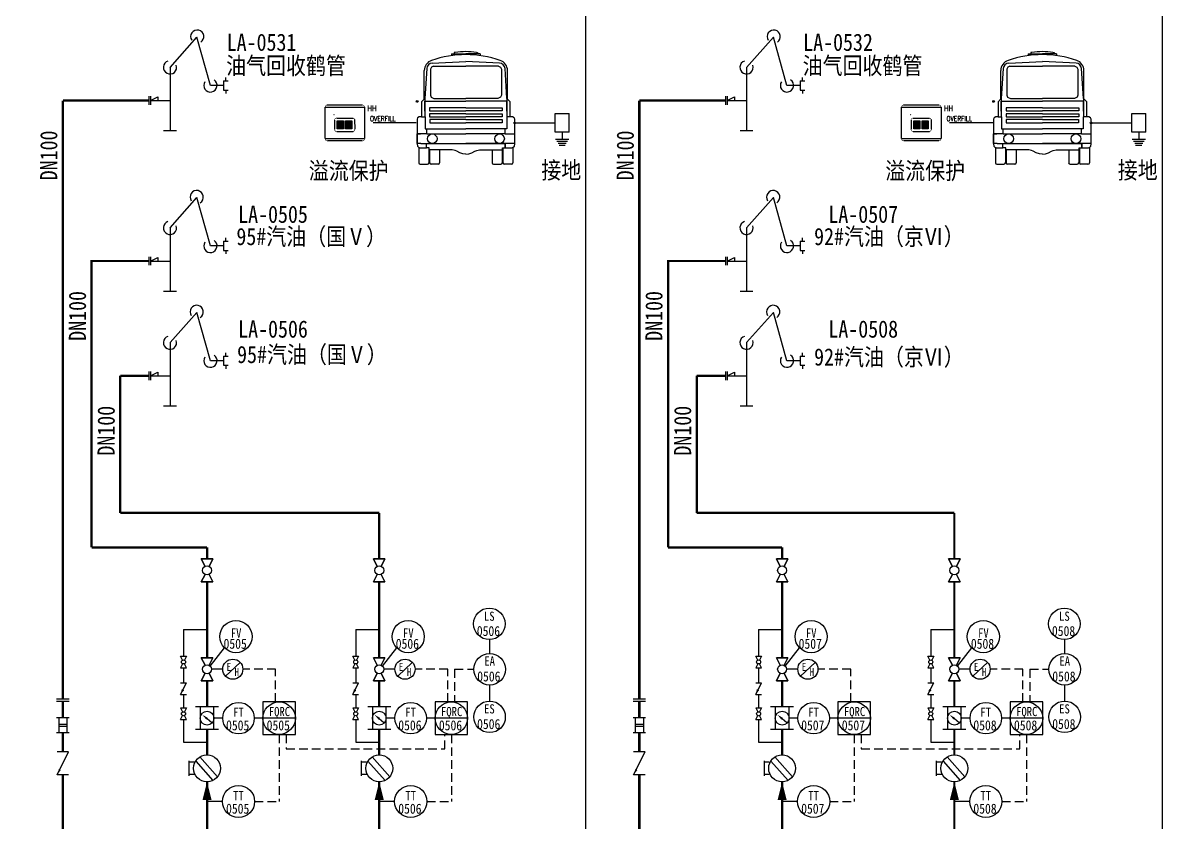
# Model space of a CAD drawing. Header units: millimetres. Extents: x 36820 to 41163, y -3485 to -2358.
# Drawn here: x 39924.4 to 40122.4, y -2681.5 to -2542.2 of the extents above; entities that cross this region are included whole.
import ezdxf
from ezdxf.enums import TextEntityAlignment as Align

# ---------------------------------------------------------------- set-up
doc = ezdxf.new("R2010")
doc.units = ezdxf.units.MM
doc.header["$LTSCALE"] = 6
doc.linetypes.add('DASHDOT', pattern=[1, 0.5, -0.25, 0, -0.25])
doc.linetypes.add('HIDDEN', pattern=[0.375, 0.25, -0.125])
for name, color, linetype in [('bc', 7, 'Continuous'), ('BZC', 7, 'Continuous'), ('DEVICE', 4, 'Continuous'), ('MAINLINE', 3, 'Continuous'), ('SBC', 6, 'Continuous'), ('T-SYMBOLS_EX', 1, 'Continuous'), ('T-TEXT', 3, 'Continuous'), ('VCL_MaR_MO', 9, 'Continuous')]:
    doc.layers.add(name, color=color, linetype=linetype)
doc.styles.add('HZTXT', font='', dxfattribs={"width": 0.8})
doc.styles.add('NORMAL', font='simplex')
doc.styles.add('ROMANS', font='romans.shx', dxfattribs={"width": 0.8, "height": 2.5})
doc.styles.get("Standard").update_dxf_attribs({"font": ''})
doc.styles.get('HZTXT').set_extended_font_data('NSimSun')
doc.styles.get('Standard').set_extended_font_data('NSimSun')
pattern_1 = [(0, (708.82753, -477.49683), (0.238125, 0.1374815), [0.15875, -0.3175]), (120, (708.82753, -477.49683), (-0.238124972, 0.13748155), [0.15875, -0.3175]), (60, (708.82753, -477.49683), (2.8e-08, 0.27496305), [-0.3175, 0.15875])]

# ---------------------------------------------------------------- blocks, each defined once
blk = doc.blocks.new('AC_2')
at = {"layer": 'T-SYMBOLS_EX'}
for p, q in [((2.92, 35.26), (14.64, 35.79)), ((9.68, 38.45), (14.64, 38.45)), ((9.68, 38.45), (9.68, 37.86)), ((10.95, 38.96), (10.57, 38.96)), ((10.57, 38.96), (10.57, 38.45)), ((19.61, 38.45), (14.64, 38.45)), ((26.37, 35.26), (14.64, 35.79)), ((18.34, 38.96), (18.72, 38.96)), ((18.72, 38.96), (18.72, 38.45)), ((19.61, 38.45), (19.61, 37.86)), ((0.15, 22.75), (0.15, 32.62)), ((1.01, 33.39), (0.33, 22.95)), ((2.64, 33.85), (2.26, 33.17)), ((2.26, 33.17), (2.26, 24.11)), ((3.31, 34.13), (2.64, 33.85)), ((3.31, 34.13), (14.64, 34.13)), ((25.98, 34.13), (14.64, 34.13)), ((25.98, 34.13), (26.65, 33.85)), ((26.65, 33.85), (27.03, 33.17)), ((27.03, 33.17), (27.03, 24.11)), ((28.95, 22.95), (28.28, 33.39)), ((29.14, 22.75), (29.14, 32.62)), ((2.26, 24.11), (2.54, 23.43)), ((27.03, 24.11), (26.75, 23.43)), ((0.33, 22.95), (-0.82, 21.71)), ((-0.82, 21.71), (-0.82, 16.52)), ((0.33, 22.95), (0.33, 16.52)), ((0.33, 21.99), (14.64, 21.99)), ((0.33, 18.5), (0.33, 21.99)), ((2.54, 23.43), (3.5, 22.95)), ((3.5, 22.95), (14.64, 22.95)), ((25.79, 22.95), (14.64, 22.95)), ((28.95, 21.99), (14.64, 21.99)), ((26.75, 23.43), (25.79, 22.95)), ((30.11, 21.71), (28.95, 22.95)), ((28.95, 22.95), (28.95, 16.52)), ((28.95, 18.5), (28.95, 21.99)), ((30.11, 16.52), (30.11, 21.71)), ((-2.16, 16.23), (-2.36, 15.75)), ((-1.59, 16.52), (-2.16, 16.23)), ((-0.82, 16.52), (-1.59, 16.52)), ((-0.82, 16.52), (0.43, 16.52)), ((0.43, 16.52), (0.43, 12.39)), ((14.64, 19.69), (1.97, 19.69)), ((1.97, 19.69), (1.97, 18.63)), ((1.97, 18.63), (14.64, 18.63)), ((14.64, 17.58), (1.97, 17.58)), ((1.97, 17.58), (1.97, 16.52)), ((1.97, 16.52), (14.64, 16.52)), ((14.64, 19.69), (27.32, 19.69)), ((27.32, 18.63), (14.64, 18.63)), ((14.64, 17.58), (27.32, 17.58)), ((27.32, 16.52), (14.64, 16.52)), ((27.32, 19.69), (27.32, 18.63)), ((27.32, 17.58), (27.32, 16.52)), ((30.11, 16.52), (28.86, 16.52)), ((28.86, 16.52), (28.86, 12.39)), ((30.88, 16.52), (30.11, 16.52)), ((31.45, 16.23), (30.88, 16.52)), ((31.64, 15.75), (31.45, 16.23)), ((-2.36, 15.75), (-2.36, 7.11)), ((0.43, 12.39), (14.64, 12.39)), ((1.01, 10.57), (1.01, 12.39)), ((14.64, 15.56), (2.06, 15.56)), ((2.06, 15.56), (2.06, 14.41)), ((2.06, 14.41), (14.64, 14.41)), ((14.64, 15.56), (27.23, 15.56)), ((27.23, 14.41), (14.64, 14.41)), ((28.86, 12.39), (14.64, 12.39)), ((27.23, 15.56), (27.23, 14.41)), ((28.28, 10.57), (28.28, 12.39)), ((31.64, 7.11), (31.64, 15.75)), ((1.01, 10.57), (-2.36, 10.57)), ((-2.36, 7.2), (-2.36, 10.57)), ((-2.36, 10.57), (-1.22, 10.57)), ((1.01, 10.57), (14.64, 10.57)), ((28.28, 10.57), (14.64, 10.57)), ((28.28, 10.57), (31.64, 10.57)), ((-1.11, 7.2), (-2.36, 7.2)), ((-2.36, 7.11), (-2.26, 6.34)), ((-2.26, 6.34), (-1.87, 5.96)), ((-1.87, 5.96), (-1.39, 5.76)), ((-1.75, 5.9), (-1.75, 0.5)), ((-1.39, 5.76), (0.91, 5.76)), ((-1.11, 7.2), (0.91, 7.2)), ((0.91, 5.76), (0.91, 7.2)), ((0.91, 7.2), (28.38, 7.2)), ((0.91, 5.76), (0.91, 7.2)), ((0.91, 7.2), (14.64, 7.2)), ((1.87, 5.76), (0.91, 5.76)), ((1.75, 5.76), (1.75, 0.5)), ((1.87, 4.99), (1.87, 5.76)), ((9.89, 4.99), (1.87, 4.99)), ((2, 4.99), (2, 0.5)), ((5.49, 4.99), (5.49, 0.5)), ((10.85, 4.75), (9.89, 4.99)), ((11.48, 4.51), (10.85, 4.75)), ((12.53, 3.94), (11.48, 4.51)), ((28.38, 7.2), (14.64, 7.2)), ((16.76, 3.94), (17.81, 4.51)), ((17.81, 4.51), (18.44, 4.75)), ((18.44, 4.75), (19.4, 4.99)), ((19.4, 4.99), (27.42, 4.99)), ((23.8, 4.99), (23.8, 0.5)), ((27.29, 4.99), (27.29, 0.5)), ((27.42, 4.99), (27.42, 5.76)), ((27.42, 5.76), (28.38, 5.76)), ((27.54, 5.76), (27.54, 0.5)), ((28.38, 7.2), (28.38, 5.76)), ((28.38, 5.76), (28.38, 7.2)), ((31.64, 7.2), (28.38, 7.2)), ((28.38, 5.76), (30.68, 5.76)), ((30.68, 5.76), (31.16, 5.96)), ((31.04, 5.9), (31.04, 0.5)), ((31.16, 5.96), (31.55, 6.34)), ((31.55, 6.34), (31.64, 7.11)), ((-1.24, 0), (1.24, 0)), ((4.99, 0), (2.5, 0)), ((13.59, 3.6), (12.53, 3.94)), ((14.64, 3.51), (13.59, 3.6)), ((14.64, 3.51), (15.7, 3.6)), ((15.7, 3.6), (16.76, 3.94)), ((24.3, 0), (26.79, 0)), ((30.53, 0), (28.05, 0))]:
    blk.add_line(p, q, dxfattribs=at)
for centre in [(2.92, 8.88), (26.37, 8.88)]:
    blk.add_circle(centre, 1.68, dxfattribs=at)
for centre, radius, start, end in [((3.93, 32.62), 3.78, 109.0821, 180), ((14.64, 1.64), 36.56, 90, 109.0821), ((15.92, 2.73), 36.56, 91.9924, 97.8), ((13.37, 2.73), 36.56, 82.2, 88.0076), ((14.64, 1.64), 36.56, 70.9179, 90), ((25.36, 32.62), 3.78, 0, 70.9179), ((3.01, 33.26), 2, 92.5957, 176.2875), ((26.28, 33.26), 2, 3.7125, 87.4043), ((-1.24, 0.5), 0.504, 180, 270), ((1.24, 0.5), 0.504, 270, 0), ((2.5, 0.5), 0.504, 180, 270), ((4.99, 0.5), 0.504, 270, 0), ((24.3, 0.5), 0.504, 180, 270), ((26.79, 0.5), 0.504, 270, 0), ((28.05, 0.5), 0.504, 180, 270), ((30.53, 0.5), 0.504, 270, 0)]:
    blk.add_arc(centre, radius, start, end, dxfattribs=at)
blk = doc.blocks.new('A$C410379D9')
at = {"layer": 'VCL_MaR_MO'}
h = blk.add_hatch(dxfattribs=at)
h.set_pattern_fill('HONEY', color=256, scale=0.05, style=0)
h.set_pattern_definition(pattern_1)
h.paths.add_polyline_path([(4.33, 7.11), (4.33, 4.29), (6.46, 4.29), (6.46, 7.11)])
h = blk.add_hatch(dxfattribs=at)
h.set_pattern_fill('HONEY', color=256, scale=0.05, style=0)
h.set_pattern_definition(pattern_1)
h.paths.add_polyline_path([(7.22, 4.29), (9.35, 4.29), (9.35, 7.11), (7.22, 7.11)])
for p, q in [((0.7, 12.62), (13.04, 12.62)), ((0.1, 0.88), (0.1, 11.83)), ((0.1, 11.83), (13.83, 11.83)), ((4.16, 8.07), (9.82, 8.06)), ((13.83, 11.83), (13.83, 0.88)), ((3.38, 7.29), (3.38, 4.13)), ((10.39, 7.55), (10.43, 4.13)), ((0.1, 0.88), (13.83, 0.88)), ((13.04, 0.1), (0.88, 0.1)), ((4.16, 3.34), (9.82, 3.36))]:
    blk.add_line(p, q, dxfattribs=at)
at = {"layer": 'VCL_MaR_MO', "const_width": 0.196}
for points in [[(0.88, 12.62), (0.84, 12.62), (0.81, 12.61), (0.77, 12.61), (0.73, 12.6), (0.69, 12.59), (0.65, 12.58), (0.62, 12.57), (0.58, 12.56), (0.55, 12.54), (0.51, 12.53), (0.48, 12.51), (0.45, 12.49), (0.41, 12.46), (0.38, 12.44), (0.36, 12.41), (0.33, 12.39), (0.3, 12.36), (0.28, 12.33), (0.25, 12.3), (0.23, 12.27), (0.21, 12.24), (0.19, 12.2), (0.17, 12.17), (0.16, 12.13), (0.14, 12.1), (0.13, 12.06), (0.12, 12.02), (0.11, 11.99), (0.11, 11.95), (0.1, 11.91), (0.1, 11.87), (0.1, 11.83)], [(13.83, 11.83), (13.83, 11.87), (13.82, 11.91), (13.82, 11.95), (13.81, 11.99), (13.8, 12.02), (13.79, 12.06), (13.78, 12.1), (13.77, 12.13), (13.75, 12.17), (13.73, 12.2), (13.72, 12.24), (13.69, 12.27), (13.67, 12.3), (13.65, 12.33), (13.62, 12.36), (13.6, 12.39), (13.57, 12.41), (13.54, 12.44), (13.51, 12.46), (13.48, 12.49), (13.45, 12.51), (13.41, 12.53), (13.38, 12.54), (13.34, 12.56), (13.31, 12.57), (13.27, 12.58), (13.23, 12.59), (13.2, 12.6), (13.16, 12.61), (13.12, 12.61), (13.08, 12.62), (13.04, 12.62)], [(4.16, 8.07), (4.12, 8.07), (4.08, 8.07), (4.05, 8.07), (4.01, 8.06), (3.97, 8.05), (3.93, 8.04), (3.9, 8.03), (3.86, 8.01), (3.83, 8), (3.79, 7.98), (3.76, 7.96), (3.73, 7.94), (3.69, 7.92), (3.66, 7.9), (3.64, 7.87), (3.61, 7.84), (3.58, 7.82), (3.56, 7.79), (3.53, 7.76), (3.51, 7.73), (3.49, 7.69), (3.47, 7.66), (3.45, 7.62), (3.44, 7.59), (3.42, 7.55), (3.41, 7.52), (3.4, 7.48), (3.39, 7.44), (3.39, 7.4), (3.38, 7.37), (3.38, 7.33), (3.38, 7.29)], [(10.43, 7.29), (10.43, 7.33), (10.43, 7.37), (10.42, 7.41), (10.42, 7.44), (10.41, 7.48), (10.4, 7.52), (10.39, 7.55), (10.37, 7.59), (10.36, 7.63), (10.34, 7.66), (10.32, 7.69), (10.3, 7.73), (10.28, 7.76), (10.25, 7.79), (10.23, 7.82), (10.2, 7.84), (10.17, 7.87), (10.15, 7.9), (10.12, 7.92), (10.08, 7.94), (10.05, 7.96), (10.02, 7.98), (9.98, 8), (9.95, 8.01), (9.91, 8.03), (9.88, 8.04), (9.84, 8.05), (9.8, 8.06), (9.76, 8.07), (9.72, 8.07), (9.69, 8.07), (9.65, 8.07)], [(4.16, 3.34), (4.12, 3.34), (4.08, 3.35), (4.05, 3.35), (4.01, 3.36), (3.97, 3.37), (3.93, 3.38), (3.9, 3.39), (3.86, 3.4), (3.83, 3.42), (3.79, 3.44), (3.76, 3.45), (3.73, 3.48), (3.69, 3.5), (3.66, 3.52), (3.64, 3.55), (3.61, 3.57), (3.58, 3.6), (3.56, 3.63), (3.53, 3.66), (3.51, 3.69), (3.49, 3.72), (3.47, 3.76), (3.45, 3.79), (3.44, 3.83), (3.42, 3.86), (3.41, 3.9), (3.4, 3.94), (3.39, 3.97), (3.39, 4.01), (3.38, 4.05), (3.38, 4.09), (3.38, 4.13)], [(10.43, 4.13), (10.43, 4.09), (10.43, 4.05), (10.42, 4.01), (10.42, 3.97), (10.41, 3.94), (10.4, 3.9), (10.39, 3.86), (10.37, 3.83), (10.36, 3.79), (10.34, 3.76), (10.32, 3.72), (10.3, 3.69), (10.28, 3.66), (10.25, 3.63), (10.23, 3.6), (10.2, 3.57), (10.17, 3.55), (10.15, 3.52), (10.12, 3.5), (10.08, 3.47), (10.05, 3.45), (10.02, 3.43), (9.98, 3.42), (9.95, 3.4), (9.91, 3.39), (9.88, 3.38), (9.84, 3.37), (9.8, 3.36), (9.76, 3.35), (9.72, 3.35), (9.69, 3.34), (9.65, 3.34)], [(0.1, 0.88), (0.1, 0.84), (0.1, 0.81), (0.11, 0.77), (0.11, 0.73), (0.12, 0.69), (0.13, 0.65), (0.14, 0.62), (0.16, 0.58), (0.17, 0.55), (0.19, 0.51), (0.21, 0.48), (0.23, 0.45), (0.25, 0.41), (0.28, 0.38), (0.3, 0.36), (0.33, 0.33), (0.36, 0.3), (0.38, 0.28), (0.41, 0.25), (0.45, 0.23), (0.48, 0.21), (0.51, 0.19), (0.55, 0.17), (0.58, 0.16), (0.62, 0.14), (0.65, 0.13), (0.69, 0.12), (0.73, 0.11), (0.77, 0.11), (0.81, 0.1), (0.84, 0.1), (0.88, 0.1)], [(13.04, 0.1), (13.08, 0.1), (13.12, 0.1), (13.16, 0.11), (13.2, 0.11), (13.23, 0.12), (13.27, 0.13), (13.31, 0.14), (13.34, 0.16), (13.38, 0.17), (13.41, 0.19), (13.45, 0.21), (13.48, 0.23), (13.51, 0.25), (13.54, 0.28), (13.57, 0.3), (13.6, 0.33), (13.62, 0.36), (13.65, 0.38), (13.67, 0.41), (13.69, 0.45), (13.72, 0.48), (13.73, 0.51), (13.75, 0.55), (13.77, 0.58), (13.78, 0.62), (13.79, 0.65), (13.8, 0.69), (13.81, 0.73), (13.82, 0.77), (13.82, 0.81), (13.83, 0.84), (13.83, 0.88)]]:
    blk.add_lwpolyline(points, dxfattribs=at)
at = {"layer": 'VCL_MaR_MO'}
for points in [[(4.33, 7.11), (6.46, 7.11), (6.46, 4.29), (4.33, 4.29)], [(7.22, 7.11), (9.35, 7.11), (9.35, 4.29), (7.22, 4.29)]]:
    blk.add_lwpolyline(points, close=True, dxfattribs=at)
at = {"layer": 'VCL_MaR_MO', "style": 'NORMAL', "width": 0.8}
blk.add_text('.', height=1.68, dxfattribs=at).set_placement((2.89, 9.14))
blk = doc.blocks.new('ffff')
at = {"layer": 'VCL_MaR_MO'}
for p, q in [((6676.55, -1641.97), (6676.55, -1638.71)), ((6676.55, -1638.71), (6679, -1638.71)), ((6679, -1641.97), (6679, -1638.71)), ((6679, -1641.97), (6676.55, -1641.97)), ((6676.61, -1643.15), (6678.94, -1643.15)), ((6677.77, -1641.97), (6677.77, -1643.15)), ((6676.84, -1643.51), (6678.71, -1643.51)), ((6677.07, -1643.87), (6678.48, -1643.87)), ((6677.24, -1644.23), (6678.31, -1644.23))]:
    blk.add_line(p, q, dxfattribs=at)
at = {"layer": 'VCL_MaR_MO', "linetype": 'HIDDEN', "ltscale": 5}
for p, q in [((6652.33, -1640.34), (6643.33, -1640.34)), ((6669.65, -1640.34), (6676.55, -1640.34))]:
    blk.add_line(p, q, dxfattribs=at)
at = {"layer": 'VCL_MaR_MO'}
blk.add_circle((6669.49, -1640.34), 0.16, dxfattribs=at)
at = {"layer": 'T-SYMBOLS_EX', "xscale": 0.5, "yscale": 0.5, "zscale": 0.5}
blk.add_blockref('AC_2', (6653.67, -1647.54), dxfattribs=at)
at = {"layer": 'T-TEXT', "xscale": 0.5, "yscale": 0.5, "zscale": 0.5}
blk.add_blockref('A$C410379D9', (6636.42, -1643.52), dxfattribs=at)
at = {"layer": 'BZC', "color": 3, "style": 'HZTXT', "width": 0.85}
for s, p in [('溢流保护', (6640.58, -1650.17)), ('接地', (6677.61, -1650.06))]:
    blk.add_text(s, height=3, dxfattribs=at).set_placement(p, align=Align.CENTER)
at = {"layer": 'VCL_MaR_MO'}
for s, height, style, width, p in [('HH', 1, 'ROMANS', 0.85, (6643.84, -1638.28)), ('OVERFILL', 0.84, 'NORMAL', 0.8, (6644.28, -1640.01))]:
    blk.add_text(s, height=height, dxfattribs=dict(at, style=style, width=width)).set_placement(p)

msp = doc.modelspace()

# ---------------------------------------------------------------- linework, layer by layer
at = {"color": 192}
for p, q in [((39950.04, -2577.971), (39954.709, -2572.706)), ((39957.08, -2581.122), (39954.709, -2572.706)), ((39950.04, -2577.971), (39950.04, -2589.002)), ((39959.779, -2580.322), (39959.779, -2579.722)), ((39959.379, -2581.122), (39957.08, -2581.122)), ((39959.379, -2580.322), (39959.379, -2581.922)), ((39959.379, -2580.322), (39960.179, -2580.322)), ((39946.365, -2583.002), (39946.365, -2584.502)), ((39946.665, -2583.002), (39946.665, -2584.502)), ((39946.665, -2583.752), (39947.915, -2583.127)), ((39946.665, -2583.752), (39950.04, -2583.752)), ((39947.915, -2583.127), (39947.915, -2583.752)), ((39959.379, -2581.922), (39960.179, -2581.922)), ((39959.779, -2581.922), (39959.779, -2582.522)), ((39948.915, -2589.002), (39951.164, -2589.002)), ((39950.04, -2597.971), (39954.709, -2592.706)), ((39957.08, -2601.122), (39954.709, -2592.706)), ((39950.04, -2597.971), (39950.04, -2609.002)), ((39959.379, -2601.122), (39957.08, -2601.122)), ((39959.379, -2600.322), (39959.379, -2601.922)), ((39959.379, -2600.322), (39960.179, -2600.322)), ((39959.779, -2600.322), (39959.779, -2599.722)), ((39946.365, -2603.002), (39946.365, -2604.502)), ((39946.665, -2603.002), (39946.665, -2604.502)), ((39946.665, -2603.752), (39947.915, -2603.127)), ((39947.915, -2603.127), (39947.915, -2603.752)), ((39959.379, -2601.922), (39960.179, -2601.922)), ((39959.779, -2601.922), (39959.779, -2602.522)), ((39946.665, -2603.752), (39950.04, -2603.752))]:
    msp.add_line(p, q, dxfattribs=at)
at = {"color": 1}
for p, q in [((40050.47, -2577.971), (40055.139, -2572.706)), ((40057.51, -2581.122), (40055.139, -2572.706)), ((40050.47, -2577.971), (40050.47, -2589.002)), ((40060.21, -2580.322), (40060.21, -2579.722)), ((40059.81, -2581.122), (40057.51, -2581.122)), ((40059.81, -2580.322), (40059.81, -2581.922)), ((40059.81, -2580.322), (40060.61, -2580.322)), ((40046.795, -2583.002), (40046.795, -2584.502)), ((40047.095, -2583.002), (40047.095, -2584.502)), ((40047.095, -2583.752), (40048.345, -2583.127)), ((40047.095, -2583.752), (40050.47, -2583.752)), ((40048.345, -2583.127), (40048.345, -2583.752)), ((40059.81, -2581.922), (40060.61, -2581.922)), ((40060.21, -2581.922), (40060.21, -2582.522)), ((40049.345, -2589.002), (40051.595, -2589.002)), ((40050.47, -2597.971), (40055.139, -2592.706)), ((40057.51, -2601.122), (40055.139, -2592.706)), ((40050.47, -2597.971), (40050.47, -2609.002)), ((40059.81, -2601.122), (40057.51, -2601.122)), ((40059.81, -2600.322), (40059.81, -2601.922)), ((40059.81, -2600.322), (40060.61, -2600.322)), ((40060.21, -2600.322), (40060.21, -2599.722)), ((40046.795, -2603.002), (40046.795, -2604.502)), ((40047.095, -2603.002), (40047.095, -2604.502)), ((40047.095, -2603.752), (40048.345, -2603.127)), ((40048.345, -2603.127), (40048.345, -2603.752)), ((40059.81, -2601.922), (40060.61, -2601.922)), ((40060.21, -2601.922), (40060.21, -2602.522)), ((40047.095, -2603.752), (40050.47, -2603.752)), ((40049.345, -2609.002), (40051.595, -2609.002))]:
    msp.add_line(p, q, dxfattribs=at)
at = {"color": 200}
msp.add_line((39948.915, -2609.002), (39951.164, -2609.002), dxfattribs=at)
at = {"color": 7, "lineweight": -3}
for p, q in [((39955.484, -2635.647), (39957.484, -2635.647)), ((39957.484, -2635.647), (39955.484, -2635.647)), ((39955.484, -2635.647), (39957.484, -2635.647)), ((39956.136, -2636.951), (39955.484, -2635.647)), ((39955.484, -2635.647), (39956.136, -2636.951)), ((39956.136, -2636.951), (39955.484, -2635.647)), ((39957.484, -2635.647), (39956.832, -2636.951)), ((39956.832, -2636.951), (39957.484, -2635.647)), ((39957.484, -2635.647), (39956.832, -2636.951)), ((39985.484, -2635.647), (39987.484, -2635.647)), ((39987.484, -2635.647), (39985.484, -2635.647)), ((39985.484, -2635.647), (39987.484, -2635.647)), ((39986.136, -2636.951), (39985.484, -2635.647)), ((39985.484, -2635.647), (39986.136, -2636.951)), ((39986.136, -2636.951), (39985.484, -2635.647)), ((39987.484, -2635.647), (39986.832, -2636.951)), ((39986.832, -2636.951), (39987.484, -2635.647)), ((39987.484, -2635.647), (39986.832, -2636.951)), ((40055.672, -2635.647), (40057.672, -2635.647)), ((40057.672, -2635.647), (40055.672, -2635.647)), ((40055.672, -2635.647), (40057.672, -2635.647)), ((40056.324, -2636.951), (40055.672, -2635.647)), ((40055.672, -2635.647), (40056.324, -2636.951)), ((40056.324, -2636.951), (40055.672, -2635.647)), ((40057.672, -2635.647), (40057.02, -2636.951)), ((40057.02, -2636.951), (40057.672, -2635.647)), ((40057.672, -2635.647), (40057.02, -2636.951)), ((40085.672, -2635.647), (40087.672, -2635.647)), ((40087.672, -2635.647), (40085.672, -2635.647)), ((40085.672, -2635.647), (40087.672, -2635.647)), ((40086.324, -2636.951), (40085.672, -2635.647)), ((40085.672, -2635.647), (40086.324, -2636.951)), ((40086.324, -2636.951), (40085.672, -2635.647)), ((40087.672, -2635.647), (40087.02, -2636.951)), ((40087.02, -2636.951), (40087.672, -2635.647)), ((40087.672, -2635.647), (40087.02, -2636.951)), ((39956.136, -2638.344), (39955.484, -2639.647)), ((39956.136, -2638.344), (39955.484, -2639.647)), ((39955.484, -2639.647), (39956.136, -2638.344)), ((39957.484, -2639.647), (39956.832, -2638.344)), ((39957.484, -2639.647), (39956.832, -2638.344)), ((39956.832, -2638.344), (39957.484, -2639.647)), ((39986.136, -2638.344), (39985.484, -2639.647)), ((39986.136, -2638.344), (39985.484, -2639.647)), ((39985.484, -2639.647), (39986.136, -2638.344)), ((39987.484, -2639.647), (39986.832, -2638.344)), ((39987.484, -2639.647), (39986.832, -2638.344)), ((39986.832, -2638.344), (39987.484, -2639.647)), ((40056.324, -2638.344), (40055.672, -2639.647)), ((40056.324, -2638.344), (40055.672, -2639.647)), ((40055.672, -2639.647), (40056.324, -2638.344)), ((40057.672, -2639.647), (40057.02, -2638.344)), ((40057.672, -2639.647), (40057.02, -2638.344)), ((40057.02, -2638.344), (40057.672, -2639.647)), ((40086.324, -2638.344), (40085.672, -2639.647)), ((40086.324, -2638.344), (40085.672, -2639.647)), ((40085.672, -2639.647), (40086.324, -2638.344)), ((40087.672, -2639.647), (40087.02, -2638.344)), ((40087.672, -2639.647), (40087.02, -2638.344)), ((40087.02, -2638.344), (40087.672, -2639.647)), ((39955.484, -2639.647), (39957.484, -2639.647)), ((39957.484, -2639.647), (39955.484, -2639.647)), ((39955.484, -2639.647), (39957.484, -2639.647)), ((39985.484, -2639.647), (39987.484, -2639.647)), ((39987.484, -2639.647), (39985.484, -2639.647)), ((39985.484, -2639.647), (39987.484, -2639.647)), ((40055.672, -2639.647), (40057.672, -2639.647)), ((40057.672, -2639.647), (40055.672, -2639.647)), ((40055.672, -2639.647), (40057.672, -2639.647)), ((40085.672, -2639.647), (40087.672, -2639.647)), ((40087.672, -2639.647), (40085.672, -2639.647)), ((40085.672, -2639.647), (40087.672, -2639.647)), ((40005.722, -2652.122), (40005.722, -2649.71)), ((40105.91, -2652.122), (40105.91, -2649.71)), ((39955.484, -2652.872), (39957.484, -2652.872)), ((39957.484, -2652.872), (39955.484, -2652.872)), ((39955.484, -2652.872), (39957.484, -2652.872)), ((39956.136, -2654.175), (39955.484, -2652.872)), ((39955.484, -2652.872), (39956.136, -2654.175)), ((39956.136, -2654.175), (39955.484, -2652.872)), ((39957.484, -2652.872), (39956.832, -2654.175)), ((39956.832, -2654.175), (39957.484, -2652.872)), ((39957.484, -2652.872), (39956.832, -2654.175)), ((39985.484, -2652.872), (39987.484, -2652.872)), ((39987.484, -2652.872), (39985.484, -2652.872)), ((39985.484, -2652.872), (39987.484, -2652.872)), ((39986.136, -2654.175), (39985.484, -2652.872)), ((39985.484, -2652.872), (39986.136, -2654.175)), ((39986.136, -2654.175), (39985.484, -2652.872)), ((39987.484, -2652.872), (39986.832, -2654.175)), ((39986.832, -2654.175), (39987.484, -2652.872)), ((39987.484, -2652.872), (39986.832, -2654.175)), ((40055.672, -2652.872), (40057.672, -2652.872)), ((40057.672, -2652.872), (40055.672, -2652.872)), ((40055.672, -2652.872), (40057.672, -2652.872)), ((40056.324, -2654.175), (40055.672, -2652.872)), ((40055.672, -2652.872), (40056.324, -2654.175)), ((40056.324, -2654.175), (40055.672, -2652.872)), ((40057.672, -2652.872), (40057.02, -2654.175)), ((40057.02, -2654.175), (40057.672, -2652.872)), ((40057.672, -2652.872), (40057.02, -2654.175)), ((40085.672, -2652.872), (40087.672, -2652.872)), ((40087.672, -2652.872), (40085.672, -2652.872)), ((40085.672, -2652.872), (40087.672, -2652.872)), ((40086.324, -2654.175), (40085.672, -2652.872)), ((40085.672, -2652.872), (40086.324, -2654.175)), ((40086.324, -2654.175), (40085.672, -2652.872)), ((40087.672, -2652.872), (40087.02, -2654.175)), ((40087.02, -2654.175), (40087.672, -2652.872)), ((40087.672, -2652.872), (40087.02, -2654.175)), ((39959.222, -2654.872), (39957.263, -2654.872)), ((39959.712, -2656.053), (39962.234, -2653.69)), ((39989.222, -2654.872), (39987.263, -2654.872)), ((39989.712, -2656.053), (39992.234, -2653.69)), ((40059.41, -2654.872), (40057.451, -2654.872)), ((40059.9, -2656.053), (40062.422, -2653.69)), ((40089.41, -2654.872), (40087.451, -2654.872)), ((40089.9, -2656.053), (40092.422, -2653.69)), ((39956.136, -2655.568), (39955.484, -2656.872)), ((39956.136, -2655.568), (39955.484, -2656.872)), ((39955.484, -2656.872), (39956.136, -2655.568)), ((39955.484, -2656.872), (39957.484, -2656.872)), ((39957.484, -2656.872), (39955.484, -2656.872)), ((39955.484, -2656.872), (39957.484, -2656.872)), ((39957.484, -2656.872), (39956.832, -2655.568)), ((39957.484, -2656.872), (39956.832, -2655.568)), ((39956.832, -2655.568), (39957.484, -2656.872)), ((39986.136, -2655.568), (39985.484, -2656.872)), ((39986.136, -2655.568), (39985.484, -2656.872)), ((39985.484, -2656.872), (39986.136, -2655.568)), ((39985.484, -2656.872), (39987.484, -2656.872)), ((39987.484, -2656.872), (39985.484, -2656.872)), ((39985.484, -2656.872), (39987.484, -2656.872)), ((39987.484, -2656.872), (39986.832, -2655.568)), ((39987.484, -2656.872), (39986.832, -2655.568)), ((39986.832, -2655.568), (39987.484, -2656.872)), ((40056.324, -2655.568), (40055.672, -2656.872)), ((40056.324, -2655.568), (40055.672, -2656.872)), ((40055.672, -2656.872), (40056.324, -2655.568)), ((40055.672, -2656.872), (40057.672, -2656.872)), ((40057.672, -2656.872), (40055.672, -2656.872)), ((40055.672, -2656.872), (40057.672, -2656.872)), ((40057.672, -2656.872), (40057.02, -2655.568)), ((40057.672, -2656.872), (40057.02, -2655.568)), ((40057.02, -2655.568), (40057.672, -2656.872)), ((40086.324, -2655.568), (40085.672, -2656.872)), ((40086.324, -2655.568), (40085.672, -2656.872)), ((40085.672, -2656.872), (40086.324, -2655.568)), ((40085.672, -2656.872), (40087.672, -2656.872)), ((40087.672, -2656.872), (40085.672, -2656.872)), ((40085.672, -2656.872), (40087.672, -2656.872)), ((40087.672, -2656.872), (40087.02, -2655.568)), ((40087.672, -2656.872), (40087.02, -2655.568)), ((40087.02, -2655.568), (40087.672, -2656.872)), ((40005.701, -2657.621), (40005.701, -2660.44)), ((40105.889, -2657.621), (40105.889, -2660.44)), ((39959.223, -2663.398), (39957.678, -2663.398)), ((39989.223, -2663.398), (39987.678, -2663.398)), ((40059.411, -2663.398), (40057.866, -2663.398)), ((40089.411, -2663.398), (40087.866, -2663.398))]:
    msp.add_line(p, q, dxfattribs=at)
at = {"lineweight": -3}
for p, q in [((39957.029, -2654.316), (39959.527, -2651.144)), ((39987.029, -2654.316), (39989.527, -2651.144)), ((40057.217, -2654.316), (40059.714, -2651.144)), ((40087.217, -2654.316), (40089.714, -2651.144)), ((39966.214, -2663.398), (39964.721, -2663.398)), ((39996.214, -2663.398), (39994.721, -2663.398)), ((40066.402, -2663.398), (40064.909, -2663.398)), ((40096.402, -2663.398), (40094.909, -2663.398))]:
    msp.add_line(p, q, dxfattribs=at)
at = {"linetype": 'HIDDEN'}
for p, q in [((39968.438, -2654.872), (39962.725, -2654.872)), ((39968.438, -2660.567), (39968.438, -2654.872)), ((39998.438, -2654.872), (39992.725, -2654.872)), ((39998.438, -2660.567), (39998.438, -2654.872)), ((39999.619, -2654.872), (39999.619, -2660.567)), ((39999.619, -2654.872), (40002.973, -2654.872)), ((40068.626, -2654.872), (40062.913, -2654.872)), ((40068.626, -2660.567), (40068.626, -2654.872)), ((40098.626, -2654.872), (40092.913, -2654.872)), ((40098.626, -2660.567), (40098.626, -2654.872)), ((40099.807, -2654.872), (40099.807, -2660.567)), ((40099.807, -2654.872), (40103.161, -2654.872)), ((39969.045, -2666.23), (39969.045, -2677.915)), ((39970.27, -2666.23), (39970.27, -2668.761)), ((39997.913, -2668.761), (39997.913, -2666.23)), ((39999.045, -2666.23), (39999.045, -2677.915)), ((40069.233, -2666.23), (40069.233, -2677.915)), ((40070.458, -2666.23), (40070.458, -2668.761)), ((40098.1, -2668.761), (40098.1, -2666.23)), ((40099.233, -2666.23), (40099.233, -2677.915)), ((39970.27, -2668.761), (39997.913, -2668.761)), ((40070.458, -2668.761), (40098.1, -2668.761)), ((39964.772, -2677.915), (39969.045, -2677.915)), ((39994.772, -2677.915), (39999.045, -2677.915)), ((40064.96, -2677.915), (40069.233, -2677.915)), ((40094.96, -2677.915), (40099.233, -2677.915))]:
    msp.add_line(p, q, dxfattribs=at)
at = {"color": 7}
for p, q in [((39932.447, -2660.078), (39930.287, -2660.078)), ((39932.447, -2660.478), (39930.287, -2660.478)), ((40032.877, -2660.078), (40030.717, -2660.078)), ((40032.877, -2660.478), (40030.717, -2660.478)), ((39932.447, -2663.352), (39930.287, -2663.352)), ((39930.647, -2663.352), (39930.647, -2665.872)), ((39932.087, -2663.352), (39932.087, -2665.872)), ((40032.877, -2663.352), (40030.717, -2663.352)), ((40031.077, -2663.352), (40031.077, -2665.872)), ((40032.517, -2663.352), (40032.517, -2665.872)), ((39930.287, -2665.872), (39932.447, -2665.872)), ((40030.717, -2665.872), (40032.877, -2665.872))]:
    msp.add_line(p, q, dxfattribs=at)
for p, q in [((39930.647, -2664.452), (39932.087, -2664.452)), ((39930.647, -2664.772), (39932.087, -2664.772)), ((40031.077, -2664.452), (40032.517, -2664.452)), ((40031.077, -2664.772), (40032.517, -2664.772)), ((39953.335, -2670.815), (39953.335, -2673.455)), ((39954.512, -2670.873), (39957.51, -2674.242)), ((39955.234, -2670.154), (39958.307, -2673.608)), ((39983.335, -2670.815), (39983.335, -2673.455)), ((39984.512, -2670.873), (39987.51, -2674.242)), ((39985.234, -2670.154), (39988.307, -2673.608)), ((40053.523, -2670.815), (40053.523, -2673.455)), ((40054.699, -2670.873), (40057.698, -2674.242)), ((40055.421, -2670.154), (40058.495, -2673.608)), ((40083.523, -2670.815), (40083.523, -2673.455)), ((40084.699, -2670.873), (40087.698, -2674.242)), ((40085.421, -2670.154), (40088.495, -2673.608)), ((39954.239, -2671.068), (39953.335, -2671.068)), ((39984.239, -2671.068), (39983.335, -2671.068)), ((40054.427, -2671.068), (40053.523, -2671.068)), ((40084.427, -2671.068), (40083.523, -2671.068)), ((39954.239, -2673.202), (39953.335, -2673.202)), ((39984.239, -2673.202), (39983.335, -2673.202)), ((40054.427, -2673.202), (40053.523, -2673.202)), ((40084.427, -2673.202), (40083.523, -2673.202))]:
    msp.add_line(p, q)
at = {"color": 5}
for p, q in [((39930.367, -2673.29), (39932.367, -2669.29)), ((39932.367, -2669.29), (39930.367, -2669.29)), ((40030.797, -2673.29), (40032.797, -2669.29)), ((40032.797, -2669.29), (40030.797, -2669.29)), ((39932.367, -2673.29), (39930.367, -2673.29)), ((40032.797, -2673.29), (40030.797, -2673.29))]:
    msp.add_line(p, q, dxfattribs=at)
at = {"color": 7, "linetype": 'Continuous', "lineweight": -3}
for p, q in [((39959.172, -2677.914), (39956.478, -2677.913)), ((39989.172, -2677.914), (39986.478, -2677.913)), ((40059.36, -2677.914), (40056.666, -2677.913)), ((40089.36, -2677.914), (40086.666, -2677.913))]:
    msp.add_line(p, q, dxfattribs=at)
at = {"linetype": 'DASHDOT', "ltscale": 3, "const_width": 0.24}
for points in [[(39922.025, -2534.844), (40022.456, -2534.844), (40022.456, -2783.22), (39922.025, -2783.22)], [(40022.456, -2534.844), (40122.886, -2534.844), (40122.886, -2783.22), (40022.456, -2783.22)]]:
    msp.add_lwpolyline(points, close=True, dxfattribs=at)
at = {"color": 192, "const_width": 0.4}
for points in [[(39936.365, -2633.64), (39936.365, -2583.752), (39946.365, -2583.752)], [(39941.365, -2627.64), (39941.365, -2603.752)], [(39941.365, -2603.752), (39946.365, -2603.752)], [(39941.365, -2627.64), (39986.484, -2627.64)], [(39986.484, -2635.647), (39986.484, -2627.64)], [(39936.365, -2633.64), (39956.484, -2633.64)], [(39956.484, -2635.647), (39956.484, -2633.64)], [(39956.484, -2652.872), (39956.484, -2639.647)], [(39986.484, -2652.872), (39986.484, -2639.647)], [(39956.485, -2661.398), (39956.484, -2656.872)], [(39986.485, -2661.398), (39986.484, -2656.872)], [(39956.485, -2669.792), (39956.485, -2665.398)], [(39986.485, -2669.792), (39986.485, -2665.398)], [(39956.485, -2688.72), (39956.485, -2674.478)], [(39986.485, -2688.72), (39986.485, -2674.478)]]:
    msp.add_lwpolyline(points, dxfattribs=at)
at = {"color": 1, "const_width": 0.4}
for points in [[(40036.795, -2633.64), (40036.795, -2583.752), (40046.795, -2583.752)], [(40041.795, -2627.64), (40041.795, -2603.752)], [(40041.795, -2603.752), (40046.795, -2603.752)], [(40041.795, -2627.64), (40086.672, -2627.64)], [(40086.672, -2635.647), (40086.672, -2627.64)], [(40036.795, -2633.64), (40056.672, -2633.64)], [(40056.672, -2635.647), (40056.672, -2633.64)], [(40056.672, -2652.872), (40056.672, -2639.647)], [(40086.672, -2652.872), (40086.672, -2639.647)], [(40056.673, -2661.398), (40056.672, -2656.872)], [(40086.673, -2661.398), (40086.672, -2656.872)], [(40056.673, -2669.792), (40056.673, -2665.398)], [(40086.673, -2669.792), (40086.673, -2665.398)], [(40056.673, -2688.72), (40056.673, -2674.478)], [(40086.673, -2688.72), (40086.673, -2674.478)]]:
    msp.add_lwpolyline(points, dxfattribs=at)
at = {"color": 7, "lineweight": -3}
for points in [[(39966.214, -2666.23), (39971.876, -2666.23), (39971.876, -2660.567), (39966.214, -2660.567)], [(39996.214, -2666.23), (40001.876, -2666.23), (40001.876, -2660.567), (39996.214, -2660.567)], [(40066.402, -2666.23), (40072.064, -2666.23), (40072.064, -2660.567), (40066.402, -2660.567)], [(40096.402, -2666.23), (40102.064, -2666.23), (40102.064, -2660.567), (40096.402, -2660.567)]]:
    msp.add_lwpolyline(points, close=True, dxfattribs=at)
for points in [[(39955.66, -2662.792, 0, 0.4, 0), (39956.486, -2663.5, 0.4, 0.4, 0)], [(39985.66, -2662.792, 0, 0.4, 0), (39986.486, -2663.5, 0.4, 0.4, 0)], [(40055.848, -2662.792, 0, 0.4, 0), (40056.674, -2663.5, 0.4, 0.4, 0)], [(40085.848, -2662.792, 0, 0.4, 0), (40086.674, -2663.5, 0.4, 0.4, 0)]]:
    msp.add_lwpolyline(points, format="xyseb")
at = {"color": 5}
for points in [[(39930.367, -2673.29, 0, 0.384, 0), (39930.839, -2672.346, 0.384, 0.384, 0)], [(40030.797, -2673.29, 0, 0.384, 0), (40031.269, -2672.346, 0.384, 0.384, 0)]]:
    msp.add_lwpolyline(points, format="xyseb", dxfattribs=at)
at = {"color": 192}
for points in [[(39956.485, -2674.478, 0, 1.6, 0), (39956.485, -2677.678, 0.8, 0.8, 0)], [(39986.485, -2674.478, 0, 1.6, 0), (39986.485, -2677.678, 0.8, 0.8, 0)]]:
    msp.add_lwpolyline(points, format="xyseb", dxfattribs=at)
at = {"color": 1}
for points in [[(40056.673, -2674.478, 0, 1.6, 0), (40056.673, -2677.678, 0.8, 0.8, 0)], [(40086.673, -2674.478, 0, 1.6, 0), (40086.673, -2677.678, 0.8, 0.8, 0)]]:
    msp.add_lwpolyline(points, format="xyseb", dxfattribs=at)
at = {"lineweight": -3}
for centre, radius in [((39956.484, -2637.647), 0.779), ((39986.484, -2637.647), 0.779), ((40056.672, -2637.647), 0.779), ((40086.672, -2637.647), 0.779), ((40005.654, -2646.962), 2.749), ((40105.842, -2646.962), 2.749), ((39961.529, -2649.187), 2.8), ((39991.529, -2649.187), 2.8), ((40061.717, -2649.187), 2.8), ((40091.717, -2649.187), 2.8), ((40005.722, -2654.872), 2.749), ((40105.91, -2654.872), 2.749), ((39956.484, -2654.872), 0.779), ((39986.484, -2654.872), 0.779), ((40056.672, -2654.872), 0.779), ((40086.672, -2654.872), 0.779), ((39961.972, -2663.398), 2.749), ((39991.972, -2663.398), 2.749), ((40005.701, -2663.172), 2.749), ((40062.16, -2663.398), 2.749), ((40092.16, -2663.398), 2.749), ((40105.889, -2663.172), 2.749), ((39961.972, -2677.915), 2.8), ((39991.972, -2677.915), 2.8), ((40062.16, -2677.915), 2.8), ((40092.16, -2677.915), 2.8)]:
    msp.add_circle(centre, radius, dxfattribs=at)
at = {"color": 7, "lineweight": -3}
for centre, radius in [((39960.973, -2654.872), 1.752), ((39990.973, -2654.872), 1.752), ((40061.161, -2654.872), 1.752), ((40091.161, -2654.872), 1.752), ((39969.045, -2663.398), 2.831), ((39999.045, -2663.398), 2.831), ((40069.233, -2663.398), 2.831), ((40099.233, -2663.398), 2.831)]:
    msp.add_circle(centre, radius, dxfattribs=at)
for centre in [(39956.485, -2672.135), (39986.485, -2672.135), (40056.673, -2672.135), (40086.673, -2672.135)]:
    msp.add_circle(centre, 2.343)
at = {"color": 192}
for centre, start, end in [((39954.686, -2572.622), 302.68015, 212.79436), ((39950.04, -2577.971), 108.16502, 18.27923), ((39957.08, -2581.122), 146.72077, 56.83498), ((39954.686, -2592.622), 302.68015, 212.79436), ((39950.04, -2597.971), 108.16502, 18.27923), ((39957.08, -2601.122), 146.72077, 56.83498)]:
    msp.add_arc(centre, 1.152, start, end, dxfattribs=at)
at = {"color": 1}
for centre, start, end in [((40055.116, -2572.622), 302.68015, 212.79436), ((40050.47, -2577.971), 108.16502, 18.27923), ((40057.51, -2581.122), 146.72077, 56.83498), ((40055.116, -2592.622), 302.68015, 212.79436), ((40050.47, -2597.971), 108.16502, 18.27923), ((40057.51, -2601.122), 146.72077, 56.83498)]:
    msp.add_arc(centre, 1.152, start, end, dxfattribs=at)
at = {"layer": 'BZC', "color": 192}
for p, q in [((39950.04, -2550.012), (39954.709, -2544.747)), ((39957.08, -2553.162), (39954.709, -2544.747)), ((40050.47, -2550.012), (40055.139, -2544.747)), ((40057.51, -2553.162), (40055.139, -2544.747)), ((39950.04, -2550.012), (39950.04, -2561.042)), ((40050.47, -2550.012), (40050.47, -2561.042)), ((39959.779, -2552.362), (39959.779, -2551.762)), ((40060.21, -2552.362), (40060.21, -2551.762)), ((39959.379, -2553.162), (39957.08, -2553.162)), ((39959.379, -2552.362), (39959.379, -2553.962)), ((39959.379, -2552.362), (39960.179, -2552.362)), ((39959.379, -2553.962), (39960.179, -2553.962)), ((39959.779, -2553.962), (39959.779, -2554.562)), ((40059.81, -2553.162), (40057.51, -2553.162)), ((40059.81, -2552.362), (40059.81, -2553.962)), ((40059.81, -2552.362), (40060.61, -2552.362)), ((40059.81, -2553.962), (40060.61, -2553.962)), ((40060.21, -2553.962), (40060.21, -2554.562)), ((39946.365, -2555.042), (39946.365, -2556.542)), ((39946.665, -2555.042), (39946.665, -2556.542)), ((39946.665, -2555.792), (39947.915, -2555.167)), ((39946.665, -2555.792), (39950.04, -2555.792)), ((39947.915, -2555.167), (39947.915, -2555.792)), ((40046.795, -2555.042), (40046.795, -2556.542)), ((40047.095, -2555.042), (40047.095, -2556.542)), ((40047.095, -2555.792), (40048.345, -2555.167)), ((40047.095, -2555.792), (40050.47, -2555.792)), ((40048.345, -2555.167), (40048.345, -2555.792)), ((39948.915, -2561.042), (39951.164, -2561.042)), ((40049.345, -2561.042), (40051.595, -2561.042))]:
    msp.add_line(p, q, dxfattribs=at)
at = {"layer": 'BZC', "linetype": 'HIDDEN', "lineweight": -3, "ltscale": 0.3}
for p, q in [((39959.222, -2654.872), (39957.263, -2654.872)), ((39989.222, -2654.872), (39987.263, -2654.872)), ((40059.41, -2654.872), (40057.451, -2654.872)), ((40089.41, -2654.872), (40087.451, -2654.872))]:
    msp.add_line(p, q, dxfattribs=at)
at = {"layer": 'BZC', "color": 7}
for p, q in [((39958.485, -2661.398), (39954.485, -2661.398)), ((39955.285, -2661.398), (39955.285, -2665.398)), ((39957.685, -2665.398), (39957.685, -2661.398)), ((39988.485, -2661.398), (39984.485, -2661.398)), ((39985.285, -2661.398), (39985.285, -2665.398)), ((39987.685, -2665.398), (39987.685, -2661.398)), ((40058.673, -2661.398), (40054.673, -2661.398)), ((40055.473, -2661.398), (40055.473, -2665.398)), ((40057.873, -2665.398), (40057.873, -2661.398)), ((40088.673, -2661.398), (40084.673, -2661.398)), ((40085.473, -2661.398), (40085.473, -2665.398)), ((40087.873, -2665.398), (40087.873, -2661.398)), ((39957.312, -2664.208), (39956.486, -2663.5)), ((39987.312, -2664.208), (39986.486, -2663.5)), ((40057.5, -2664.208), (40056.674, -2663.5)), ((40087.5, -2664.208), (40086.674, -2663.5)), ((39958.485, -2665.398), (39954.485, -2665.398)), ((39988.485, -2665.398), (39984.485, -2665.398)), ((40058.673, -2665.398), (40054.673, -2665.398)), ((40088.673, -2665.398), (40084.673, -2665.398))]:
    msp.add_line(p, q, dxfattribs=at)
at = {"layer": 'BZC', "color": 192, "const_width": 0.45}
for points in [[(39931.367, -2660.078), (39931.367, -2555.792)], [(39931.367, -2555.792), (39946.365, -2555.792)], [(40031.797, -2660.078), (40031.797, -2555.792)], [(40031.797, -2555.792), (40046.795, -2555.792)], [(39931.367, -2663.352), (39931.367, -2660.478)], [(40031.797, -2663.352), (40031.797, -2660.478)], [(39931.367, -2665.872), (39931.367, -2669.29)], [(40031.797, -2665.872), (40031.797, -2669.29)], [(39931.367, -2706.341), (39931.367, -2673.29)], [(40031.797, -2706.341), (40031.797, -2673.29)]]:
    msp.add_lwpolyline(points, dxfattribs=at)
at = {"layer": 'BZC', "color": 7}
for centre in [(39956.485, -2663.398), (39986.485, -2663.398), (40056.673, -2663.398), (40086.673, -2663.398)]:
    msp.add_circle(centre, 1.2, dxfattribs=at)
at = {"layer": 'BZC', "color": 192}
for centre, start, end in [((39954.783, -2544.663), 302.68015, 212.79436), ((40055.214, -2544.663), 302.68015, 212.79436), ((39950.04, -2550.012), 108.16502, 18.27923), ((40050.47, -2550.012), 108.16502, 18.27923), ((39957.08, -2553.162), 146.72077, 56.83498), ((40057.51, -2553.162), 146.72077, 56.83498)]:
    msp.add_arc(centre, 1.152, start, end, dxfattribs=at)
at = {"layer": 'MAINLINE', "color": 7, "lineweight": -3}
for p, q in [((39971.876, -2663.398), (39966.214, -2663.398)), ((40001.876, -2663.398), (39996.214, -2663.398)), ((40072.064, -2663.398), (40066.402, -2663.398)), ((40102.064, -2663.398), (40096.402, -2663.398))]:
    msp.add_line(p, q, dxfattribs=at)
at = {"layer": 'SBC', "color": 230, "ltscale": 2}
for p, q in [((39952.383, -2647.938), (39956.484, -2647.938)), ((39952.383, -2647.938), (39952.383, -2652.579)), ((39982.383, -2647.938), (39986.484, -2647.938)), ((39982.383, -2647.938), (39982.383, -2652.579)), ((40052.571, -2647.938), (40056.672, -2647.938)), ((40052.571, -2647.938), (40052.571, -2652.579)), ((40082.571, -2647.938), (40086.672, -2647.938)), ((40082.571, -2647.938), (40082.571, -2652.579)), ((39952.226, -2653.284), (39951.873, -2652.579)), ((39951.873, -2652.579), (39952.892, -2652.579)), ((39952.892, -2652.579), (39952.54, -2653.284)), ((39982.226, -2653.284), (39981.873, -2652.579)), ((39981.873, -2652.579), (39982.892, -2652.579)), ((39982.892, -2652.579), (39982.54, -2653.284)), ((40052.414, -2653.284), (40052.061, -2652.579)), ((40052.061, -2652.579), (40053.08, -2652.579)), ((40053.08, -2652.579), (40052.728, -2653.284)), ((40082.414, -2653.284), (40082.061, -2652.579)), ((40082.061, -2652.579), (40083.08, -2652.579)), ((40083.08, -2652.579), (40082.728, -2653.284)), ((39952.226, -2653.912), (39951.873, -2654.618)), ((39951.873, -2654.618), (39952.892, -2654.618)), ((39952.383, -2654.618), (39952.383, -2657.216)), ((39952.892, -2654.618), (39952.54, -2653.912)), ((39982.226, -2653.912), (39981.873, -2654.618)), ((39981.873, -2654.618), (39982.892, -2654.618)), ((39982.383, -2654.618), (39982.383, -2657.216)), ((39982.892, -2654.618), (39982.54, -2653.912)), ((40052.414, -2653.912), (40052.061, -2654.618)), ((40052.061, -2654.618), (40053.08, -2654.618)), ((40052.571, -2654.618), (40052.571, -2657.216)), ((40053.08, -2654.618), (40052.728, -2653.912)), ((40082.414, -2653.912), (40082.061, -2654.618)), ((40082.061, -2654.618), (40083.08, -2654.618)), ((40082.571, -2654.618), (40082.571, -2657.216)), ((40083.08, -2654.618), (40082.728, -2653.912)), ((39951.873, -2659.255), (39952.892, -2657.216)), ((39951.873, -2657.216), (39952.892, -2657.216)), ((39981.873, -2659.255), (39982.892, -2657.216)), ((39981.873, -2657.216), (39982.892, -2657.216)), ((40052.061, -2659.255), (40053.08, -2657.216)), ((40052.061, -2657.216), (40053.08, -2657.216)), ((40082.061, -2659.255), (40083.08, -2657.216)), ((40082.061, -2657.216), (40083.08, -2657.216)), ((39951.873, -2659.255), (39952.892, -2659.255)), ((39952.383, -2659.255), (39952.383, -2661.612)), ((39981.873, -2659.255), (39982.892, -2659.255)), ((39982.383, -2659.255), (39982.383, -2661.612)), ((40052.061, -2659.255), (40053.08, -2659.255)), ((40052.571, -2659.255), (40052.571, -2661.612)), ((40082.061, -2659.255), (40083.08, -2659.255)), ((40082.571, -2659.255), (40082.571, -2661.612)), ((39951.873, -2661.612), (39952.892, -2661.612)), ((39951.873, -2661.612), (39952.226, -2662.318)), ((39951.873, -2663.651), (39952.226, -2662.945)), ((39952.892, -2661.612), (39952.54, -2662.318)), ((39952.892, -2663.651), (39952.54, -2662.945)), ((39981.873, -2661.612), (39982.892, -2661.612)), ((39981.873, -2661.612), (39982.226, -2662.318)), ((39981.873, -2663.651), (39982.226, -2662.945)), ((39982.892, -2661.612), (39982.54, -2662.318)), ((39982.892, -2663.651), (39982.54, -2662.945)), ((40052.061, -2661.612), (40053.08, -2661.612)), ((40052.061, -2661.612), (40052.414, -2662.318)), ((40052.061, -2663.651), (40052.414, -2662.945)), ((40053.08, -2661.612), (40052.728, -2662.318)), ((40053.08, -2663.651), (40052.728, -2662.945)), ((40082.061, -2661.612), (40083.08, -2661.612)), ((40082.061, -2661.612), (40082.414, -2662.318)), ((40082.061, -2663.651), (40082.414, -2662.945)), ((40083.08, -2661.612), (40082.728, -2662.318)), ((40083.08, -2663.651), (40082.728, -2662.945)), ((39951.873, -2663.651), (39952.892, -2663.651)), ((39952.383, -2663.651), (39952.383, -2667.588)), ((39981.873, -2663.651), (39982.892, -2663.651)), ((39982.383, -2663.651), (39982.383, -2667.588)), ((40052.061, -2663.651), (40053.08, -2663.651)), ((40052.571, -2663.651), (40052.571, -2667.588)), ((40082.061, -2663.651), (40083.08, -2663.651)), ((40082.571, -2663.651), (40082.571, -2667.588)), ((39952.383, -2667.588), (39956.485, -2667.588)), ((39982.383, -2667.588), (39986.485, -2667.588)), ((40052.571, -2667.588), (40056.673, -2667.588)), ((40082.571, -2667.588), (40086.673, -2667.588))]:
    msp.add_line(p, q, dxfattribs=at)
for centre in [(39952.383, -2653.598), (39982.383, -2653.598), (40052.571, -2653.598), (40082.571, -2653.598), (39952.383, -2662.632), (39982.383, -2662.632), (40052.571, -2662.632), (40082.571, -2662.632)]:
    msp.add_circle(centre, 0.351, dxfattribs=at)
for points in [[(39952.079, -2658.344), (39951.873, -2659.255), (39952.493, -2658.537)], [(39982.079, -2658.344), (39981.873, -2659.255), (39982.493, -2658.537)], [(40052.267, -2658.344), (40052.061, -2659.255), (40052.681, -2658.537)], [(40082.267, -2658.344), (40082.061, -2659.255), (40082.681, -2658.537)]]:
    msp.add_solid(points, dxfattribs=at)
at = {"layer": 'VCL_MaR_MO'}
for centre in [(39993.081, -2555.942), (40093.511, -2555.942)]:
    msp.add_circle(centre, 0.16, dxfattribs=at)

# ---------------------------------------------------------------- block references
at = {"layer": 'bc', "color": 0}
for p in [(33340.588, -919.357), (33441.018, -919.357)]:
    msp.add_blockref('ffff', p, dxfattribs=at)

# ---------------------------------------------------------------- texts
at = {"color": 192, "style": 'HZTXT', "width": 0.85}
msp.add_text('95#汽油（国Ⅴ）', height=3, dxfattribs=at).set_placement((39961.6, -2580.987))
at = {"color": 1, "style": 'HZTXT', "width": 0.85}
for p in [(40062.241, -2580.987), (40062.241, -2601.968)]:
    msp.add_text('92#汽油（京Ⅵ）', height=3, dxfattribs=at).set_placement(p)
at = {"color": 192, "style": 'HZTXT', "width": 0.85}
msp.add_text('95#汽油（国Ⅴ）', height=3, rotation=359.96522, dxfattribs=at).set_placement((39961.724, -2601.533))
at = {"lineweight": -3, "style": 'HZTXT', "width": 0.85}
for s, p in [('LS', (40004.734, -2646.437)), ('LS', (40104.922, -2646.437)), ('EA', (40004.796, -2654.249)), ('EA', (40104.984, -2654.249)), ('ES', (40004.747, -2662.577)), ('ES', (40104.934, -2662.577)), ('FT', (39961.028, -2663.163)), ('FQRC', (39967.246, -2663.042)), ('FT', (39991.028, -2663.163)), ('FQRC', (39997.246, -2663.042)), ('FT', (40061.215, -2663.163)), ('FQRC', (40067.434, -2663.042)), ('FT', (40091.215, -2663.163)), ('FQRC', (40097.434, -2663.042))]:
    msp.add_text(s, height=1.6, dxfattribs=at).set_placement(p)
at = {"lineweight": -3, "style": 'HZTXT'}
for s, height, width, p in [('FV', 1.6, 0.85, (39961.547, -2648.566)), ('FV', 1.6, 0.85, (39991.547, -2648.566)), ('FV', 1.6, 0.85, (40061.735, -2648.566)), ('FV', 1.6, 0.85, (40091.735, -2648.566)), ('E', 1.4, 0.8, (39960.289, -2654.466)), ('H', 1.4, 0.8, (39961.674, -2655.367)), ('E', 1.4, 0.8, (39990.289, -2654.466)), ('H', 1.4, 0.8, (39991.674, -2655.367)), ('E', 1.4, 0.8, (40060.477, -2654.466)), ('H', 1.4, 0.8, (40061.862, -2655.367)), ('E', 1.4, 0.8, (40090.477, -2654.466)), ('H', 1.4, 0.8, (40091.862, -2655.367)), ('TT', 1.6, 0.85, (39961.96, -2676.909)), ('TT', 1.6, 0.85, (39991.96, -2676.909)), ('TT', 1.6, 0.85, (40062.148, -2676.909)), ('TT', 1.6, 0.85, (40092.148, -2676.909))]:
    msp.add_text(s, height=height, dxfattribs=dict(at, width=width)).set_placement(p, align=Align.MIDDLE)
at = {"layer": 'BZC', "color": 7, "style": 'HZTXT', "width": 0.85}
for s, p in [('LA-0531', (39959.91, -2547.143)), ('LA-0532', (40060.34, -2547.143))]:
    msp.add_text(s, height=3, dxfattribs=at).set_placement(p)
at = {"layer": 'BZC', "color": 192, "style": 'HZTXT', "width": 0.85}
for p in [(39959.81, -2551.212), (40060.241, -2551.212)]:
    msp.add_text('油气回收鹤管', height=3, rotation=359.96522, dxfattribs=at).set_placement(p)
at = {"layer": 'BZC', "color": 7, "style": 'HZTXT', "width": 0.85}
for p in [(39930.398, -2569.696), (40030.828, -2569.696), (39935.396, -2597.655), (40035.826, -2597.655), (39940.396, -2617.655), (40040.826, -2617.655)]:
    msp.add_text('DN100', height=3, rotation=89.96522, dxfattribs=at).set_placement(p)
at = {"layer": 'BZC', "color": 192, "style": 'HZTXT', "width": 0.85}
for s, p in [('LA-0505', (39961.91, -2577.103)), ('LA-0506', (39961.91, -2597.103))]:
    msp.add_text(s, height=3, dxfattribs=at).set_placement(p)
at = {"layer": 'BZC', "color": 1, "style": 'HZTXT', "width": 0.85}
for s, p in [('LA-0507', (40064.73, -2577.103)), ('LA-0508', (40064.73, -2597.103))]:
    msp.add_text(s, height=3, dxfattribs=at).set_placement(p)
at = {"layer": 'DEVICE', "color": 0, "width": 0.85}
for s, p in [('0506', (40003.481, -2649.078)), ('0508', (40103.669, -2649.078)), ('0505', (39959.356, -2651.303)), ('0506', (39989.356, -2651.303)), ('0507', (40059.544, -2651.303)), ('0508', (40089.544, -2651.303)), ('0506', (40003.549, -2656.988)), ('0508', (40103.737, -2656.988)), ('0505', (39959.799, -2665.514)), ('0505', (39966.872, -2665.514)), ('0506', (39989.799, -2665.514)), ('0506', (39996.872, -2665.514)), ('0506', (40003.528, -2665.288)), ('0507', (40059.987, -2665.514)), ('0507', (40067.06, -2665.514)), ('0508', (40089.987, -2665.514)), ('0508', (40097.06, -2665.514)), ('0508', (40103.716, -2665.288)), ('0505', (39959.799, -2680.031)), ('0506', (39989.799, -2680.031)), ('0507', (40059.987, -2680.031)), ('0508', (40089.987, -2680.031))]:
    msp.add_text(s, height=1.75, rotation=359.78537, dxfattribs=at).set_placement(p)

doc.saveas('drawing.dxf')
